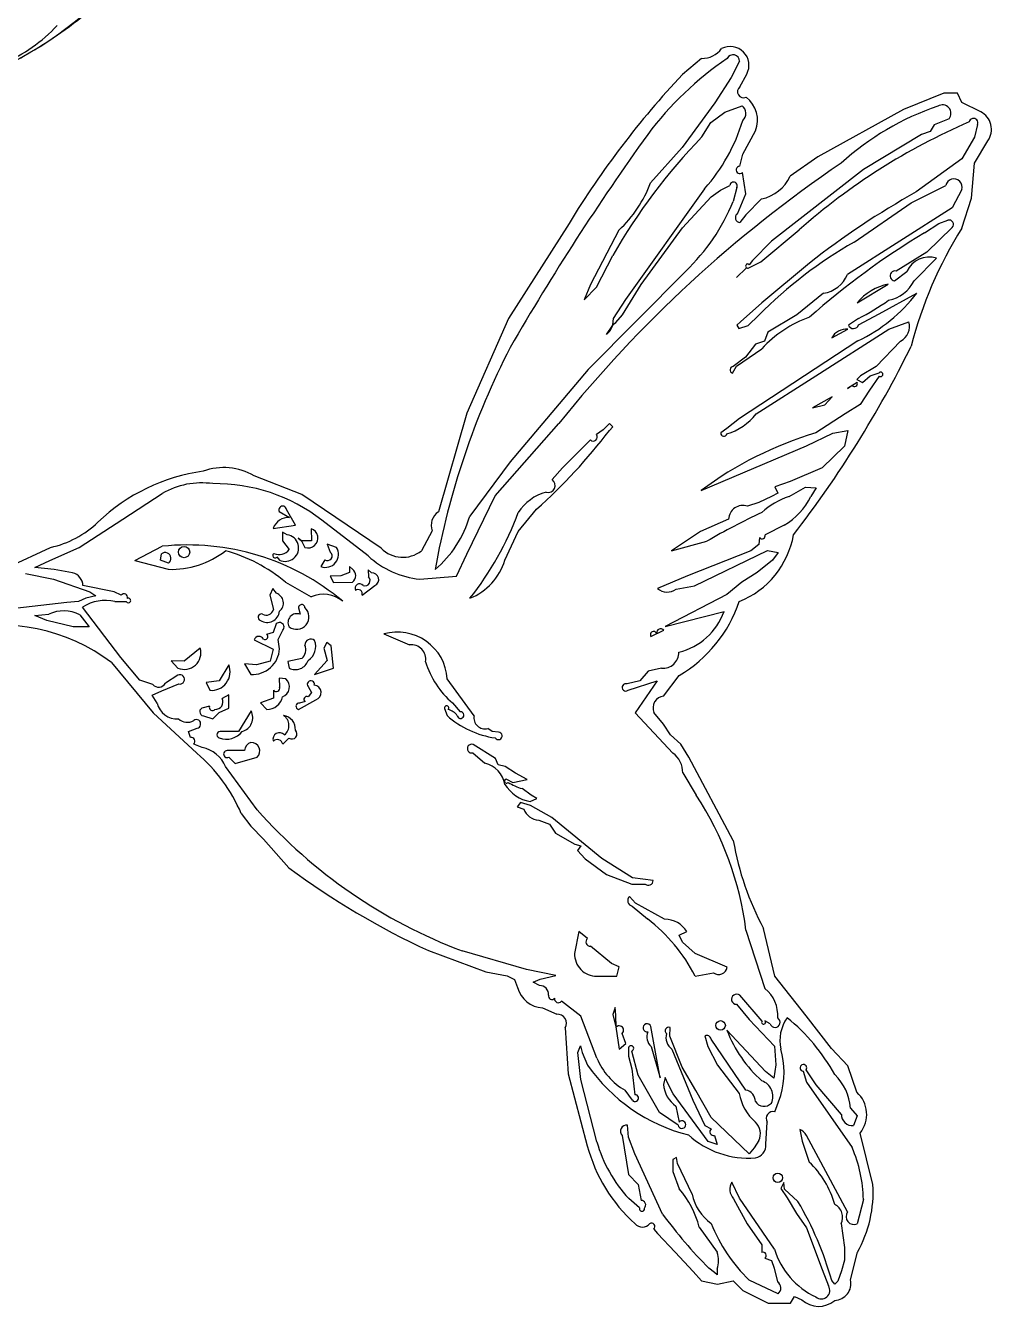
# Model space of a CAD drawing. Extents: x -1.41 to 6.2, y -5.19 to 2.16.
# Drawn here: x 3.031 to 6.201, y -4.591 to -0.39 of the extents above; entities that cross this region are included whole.
import ezdxf

# ---------------------------------------------------------------- set-up
doc = ezdxf.new("R2010")
doc.units = 0

msp = doc.modelspace()

# ---------------------------------------------------------------- linework, layer by layer
at = {"layer": 'Default', "color": 4, "linetype": 'CONTINUOUS'}
for p, q in [((5.249987, -0.497532), (5.18695, -0.550955)), ((5.37539, -0.591034), (5.398101, -0.548994)), ((6.045662, -0.612167), (5.912471, -0.664947)), ((6.090502, -0.611406), (6.045662, -0.612167)), ((6.104117, -0.642725), (6.090502, -0.611406)), ((5.912471, -0.664947), (5.631296, -0.820089)), ((6.16612, -0.672386), (6.104117, -0.642725)), ((5.384857, -0.811506), (5.427017, -0.735298)), ((6.145763, -0.841272), (6.189814, -0.76795)), ((5.375109, -0.851552), (5.384857, -0.811506)), ((5.631296, -0.820089), (5.541112, -0.884333)), ((5.395768, -0.941604), (5.383859, -0.871906)), ((6.135446, -0.955814), (6.145763, -0.841272)), ((5.367343, -1.007584), (5.395768, -0.941604)), ((5.447079, -0.958657), (5.395313, -1.010537)), ((6.104097, -1.054999), (6.135446, -0.955814)), ((4.814894, -1.038793), (4.615654, -1.351289)), ((5.395313, -1.010537), (5.375332, -1.036256)), ((4.615654, -1.351289), (4.479106, -1.661818)), ((4.479106, -1.661818), (4.3861, -1.985187)), ((3.93767, -1.92872), (3.781349, -1.866598)), ((4.198329, -2.10411), (3.93767, -1.92872)), ((4.365295, -2.046986), (4.330076, -2.112553)), ((2.976285, -2.165038), (3.112892, -2.101766)), ((3.31293, -2.478952), (3.45036, -2.643896)), ((5.125435, -2.589482), (5.176635, -2.521537)), ((3.45036, -2.643896), (3.593193, -2.777099)), ((5.124712, -2.681044), (5.093616, -2.643374)), ((5.148136, -2.716826), (5.124712, -2.681044)), ((5.181379, -2.747149), (5.148136, -2.716826)), ((5.208259, -2.789732), (5.181379, -2.747149)), ((5.354101, -3.063667), (5.208259, -2.789732)), ((3.739026, -2.974981), (3.770349, -3.015674)), ((3.770349, -3.015674), (3.811942, -3.058329)), ((3.811942, -3.058329), (3.895349, -3.152989)), ((5.490914, -3.508524), (5.453509, -3.35169)), ((4.353961, -3.424522), (4.541249, -3.494332)), ((4.541249, -3.494332), (4.611553, -3.507263)), ((4.611553, -3.507263), (4.635837, -3.51921)), ((4.635837, -3.51921), (4.646151, -3.545886)), ((5.5936, -3.638658), (5.490914, -3.508524)), ((4.727714, -3.612199), (4.774407, -3.633033)), ((5.676577, -3.744947), (5.5936, -3.638658)), ((4.802021, -3.6779), (4.812437, -3.828397)), ((5.72987, -3.802293), (5.676577, -3.744947)), ((5.759679, -3.889072), (5.72987, -3.802293)), ((4.812437, -3.828397), (4.874876, -4.064289)), ((5.812432, -4.19164), (5.770093, -4.022811)), ((5.092933, -4.338012), (5.105094, -4.352239)), ((5.105094, -4.352239), (5.163639, -4.413888)), ((5.163639, -4.413888), (5.22223, -4.477106)), ((5.739222, -4.504833), (5.761627, -4.413806)), ((5.22223, -4.477106), (5.249754, -4.507814)), ((5.249754, -4.507814), (5.30244, -4.518459)), ((5.30244, -4.518459), (5.353207, -4.507511)), ((5.353207, -4.507511), (5.385228, -4.539149)), ((5.385228, -4.539149), (5.468084, -4.580975)), ((5.541653, -4.580904), (5.555393, -4.55893)), ((5.555393, -4.55893), (5.57945, -4.56982)), ((5.468084, -4.580975), (5.541653, -4.580904))]:
    msp.add_line(p, q, dxfattribs=at)
at = {"layer": 'Default', "color": 7, "linetype": 'CONTINUOUS'}
for p, q in [((5.374934, -0.506822), (5.347286, -0.559778)), ((5.347286, -0.559778), (5.293306, -0.642916)), ((5.293306, -0.642916), (5.186591, -0.789673)), ((5.326669, -0.673945), (5.38268, -0.653063)), ((5.250706, -0.755452), (5.280686, -0.707471)), ((5.280686, -0.707471), (5.326669, -0.673945)), ((6.062131, -0.695725), (6.013762, -0.715585)), ((5.971897, -0.747218), (5.78106, -0.862169)), ((6.000042, -0.737042), (5.971897, -0.747218)), ((6.013762, -0.715585), (6.000042, -0.737042)), ((6.15618, -0.714508), (6.145764, -0.756242)), ((5.186591, -0.789673), (5.082555, -0.905555)), ((6.145764, -0.756242), (6.104274, -0.826609)), ((6.104274, -0.826609), (5.954678, -0.935827)), ((5.78106, -0.862169), (5.479319, -1.097668)), ((5.312508, -0.930248), (5.342861, -0.91476)), ((5.365251, -0.920988), (5.353316, -0.966745)), ((5.937398, -0.971378), (6.051226, -0.914746)), ((5.260073, -0.92508), (5.000397, -1.288188)), ((5.187253, -1.05395), (5.281367, -0.95164)), ((5.281367, -0.95164), (5.312508, -0.930248)), ((6.104097, -0.928157), (6.072001, -0.987685)), ((6.072001, -0.987685), (5.728691, -1.206715)), ((5.750433, -1.100149), (5.937398, -0.971378)), ((5.981794, -1.069734), (6.028422, -1.039023)), ((6.028422, -1.039023), (6.058456, -1.028436)), ((4.97872, -1.060782), (4.885475, -1.23904)), ((5.051249, -1.239742), (5.187253, -1.05395)), ((5.444335, -1.165), (5.57006, -1.060514)), ((6.073012, -1.051903), (5.989634, -1.132868)), ((5.479319, -1.097668), (5.41697, -1.161059)), ((5.989634, -1.132868), (5.888171, -1.195085)), ((4.905552, -1.247956), (4.958276, -1.143802)), ((5.403162, -1.185358), (5.444335, -1.165)), ((5.41697, -1.161059), (5.406431, -1.174331)), ((5.604026, -1.169095), (5.447831, -1.299674)), ((6.021355, -1.152751), (5.947528, -1.227264)), ((5.197988, -1.195389), (4.877894, -1.518023)), ((5.364518, -1.21634), (5.396426, -1.186173)), ((5.883467, -1.22749), (5.923574, -1.196255)), ((4.885475, -1.23904), (4.864394, -1.289118)), ((4.864394, -1.289118), (4.905552, -1.247956)), ((4.989946, -1.338555), (5.051249, -1.239742)), ((5.760349, -1.299674), (5.862685, -1.237902)), ((5.000397, -1.288188), (4.95922, -1.351317)), ((5.447831, -1.299674), (5.378035, -1.361791)), ((5.649817, -1.267722), (5.562832, -1.33835)), ((5.833164, -1.335625), (5.956863, -1.26776)), ((4.968186, -1.363909), (4.989946, -1.338555)), ((5.402685, -1.373337), (5.437923, -1.34)), ((5.562832, -1.33835), (5.467912, -1.396093)), ((5.765398, -1.371999), (5.833164, -1.335625)), ((4.937437, -1.403842), (4.958499, -1.372869)), ((4.958499, -1.372869), (4.948536, -1.391922)), ((4.95922, -1.351317), (4.957623, -1.371271)), ((4.957623, -1.371271), (4.968186, -1.363909)), ((5.378035, -1.361791), (5.365186, -1.372216)), ((5.365186, -1.372216), (5.372496, -1.383199)), ((5.372496, -1.383199), (5.402685, -1.373337)), ((5.625511, -1.538858), (5.864172, -1.386378)), ((5.677016, -1.414259), (5.730281, -1.386273)), ((5.764709, -1.351086), (5.732405, -1.372239)), ((5.864172, -1.386378), (5.93032, -1.361868)), ((4.948536, -1.391922), (4.937437, -1.403842)), ((5.763203, -1.424259), (5.374785, -1.679133)), ((5.456477, -1.425399), (5.427334, -1.43486)), ((5.467912, -1.396093), (5.456477, -1.425399)), ((5.903199, -1.425076), (5.823287, -1.508018)), ((5.365048, -1.507681), (5.447762, -1.450271)), ((5.427334, -1.43486), (5.393683, -1.477511)), ((5.351555, -1.529911), (5.365048, -1.507681)), ((5.393683, -1.477511), (5.354075, -1.508035)), ((5.823287, -1.508018), (5.771793, -1.538687)), ((4.877894, -1.518023), (4.621997, -1.820919)), ((5.428766, -1.663761), (5.625511, -1.538858)), ((5.771793, -1.538687), (5.759603, -1.550995)), ((5.759603, -1.550995), (5.778537, -1.560865)), ((5.778537, -1.560865), (5.803517, -1.538578)), ((5.832871, -1.539821), (5.801477, -1.586391)), ((5.803517, -1.538578), (5.832619, -1.528826)), ((5.76059, -1.560383), (5.729099, -1.580927)), ((5.729099, -1.580927), (5.744157, -1.569869)), ((5.801477, -1.586391), (5.770997, -1.632697)), ((5.678307, -1.607585), (5.614516, -1.643428)), ((5.614516, -1.643428), (5.654646, -1.633699)), ((5.654646, -1.633699), (5.678307, -1.607585)), ((5.770997, -1.632697), (5.72156, -1.663847)), ((5.374785, -1.679133), (5.333363, -1.711614)), ((5.72156, -1.663847), (5.625412, -1.725543)), ((4.572594, -1.932119), (4.781479, -1.695293)), ((4.926743, -1.716556), (4.905578, -1.731683)), ((4.947297, -1.695103), (4.926743, -1.716556)), ((4.958576, -1.706314), (4.947297, -1.695103)), ((4.947353, -1.71817), (4.958576, -1.706314)), ((5.333363, -1.711614), (5.313238, -1.726351)), ((5.681066, -1.726762), (5.729815, -1.718075)), ((5.729815, -1.718075), (5.71873, -1.769526)), ((4.884853, -1.749271), (4.793261, -1.840846)), ((5.594613, -1.768465), (5.681066, -1.726762)), ((5.248915, -1.914835), (5.594613, -1.768465)), ((5.71873, -1.769526), (5.646225, -1.840294)), ((4.621997, -1.820919), (4.488899, -1.998814)), ((4.793261, -1.840846), (4.759135, -1.879428)), ((5.646225, -1.840294), (5.541144, -1.885526)), ((5.541144, -1.885526), (5.4908, -1.903208)), ((3.350029, -2.008715), (3.479408, -1.924685)), ((4.479171, -2.123903), (4.572594, -1.932119)), ((5.500647, -1.923455), (5.479031, -1.935164)), ((5.4908, -1.903208), (5.500647, -1.923455)), ((5.537241, -1.934641), (5.591077, -1.903636)), ((5.591077, -1.903636), (5.625704, -1.906397)), ((5.625704, -1.906397), (5.608763, -1.934989)), ((5.437935, -1.954272), (5.400258, -1.966824)), ((5.479031, -1.935164), (5.437935, -1.954272)), ((3.206922, -2.101697), (3.350029, -2.008715)), ((3.863762, -1.98407), (3.897069, -2.003337)), ((3.916486, -2.028961), (3.887427, -1.977256)), ((4.155819, -2.129838), (4.003643, -2.012282)), ((4.647589, -2.049182), (4.708291, -1.976745)), ((5.33859, -2.008602), (5.246276, -2.049325)), ((3.843693, -2.039266), (3.916486, -2.028961)), ((3.889855, -2.06024), (3.874192, -2.051764)), ((3.874192, -2.051764), (3.874514, -2.080299)), ((3.968119, -2.040291), (3.96925, -2.079955)), ((4.604105, -2.143444), (4.647589, -2.049182)), ((5.246276, -2.049325), (5.150955, -2.112758)), ((5.520975, -2.028681), (5.458261, -2.060106)), ((3.389211, -2.144153), (3.479843, -2.09807)), ((3.874514, -2.080299), (3.896536, -2.108983)), ((3.926246, -2.071932), (3.937095, -2.080684)), ((3.937022, -2.080089), (3.926246, -2.071932)), ((3.96925, -2.079955), (3.937022, -2.080089)), ((3.937095, -2.080684), (3.947859, -2.101766)), ((4.02064, -2.0915), (4.031192, -2.117785)), ((4.051702, -2.10153), (4.02064, -2.0915)), ((5.150955, -2.112758), (5.267173, -2.081672)), ((5.437448, -2.091927), (5.411685, -2.112792)), ((5.439969, -2.069746), (5.437448, -2.091927)), ((3.111016, -2.144178), (3.206922, -2.101697)), ((3.474217, -2.143964), (3.477016, -2.123089)), ((3.855948, -2.132898), (3.864526, -2.143433)), ((4.44525, -2.196288), (4.479171, -2.123903)), ((5.411685, -2.112792), (5.203813, -2.195047)), ((5.226938, -2.227524), (5.46591, -2.111949)), ((5.46591, -2.111949), (5.501223, -2.118038)), ((5.501223, -2.118038), (5.482505, -2.143096)), ((3.061204, -2.168096), (3.111016, -2.144178)), ((3.124722, -2.174491), (3.061204, -2.168096)), ((3.185397, -2.1851), (3.124722, -2.174491)), ((3.389211, -2.144153), (3.499467, -2.173481)), ((3.499945, -2.15385), (3.474217, -2.143964)), ((4.013317, -2.142665), (3.999942, -2.164267)), ((4.094069, -2.184572), (4.065536, -2.195517)), ((4.09382, -2.164149), (4.094069, -2.184572)), ((4.103639, -2.173555), (4.09382, -2.164149)), ((4.16688, -2.185308), (4.155966, -2.174954)), ((4.155966, -2.174954), (4.156191, -2.198334)), ((5.432272, -2.184534), (5.382241, -2.216071)), ((5.482505, -2.143096), (5.432272, -2.184534)), ((3.03072, -2.187382), (3.122623, -2.205934)), ((3.122623, -2.205934), (3.241859, -2.247425)), ((3.884172, -2.215875), (3.968601, -2.263683)), ((4.065536, -2.195517), (4.030667, -2.196296)), ((4.030667, -2.196296), (4.041608, -2.216351)), ((4.041608, -2.216351), (4.104578, -2.215217)), ((4.135358, -2.258018), (4.177302, -2.226361)), ((4.325249, -2.205934), (4.44525, -2.196288)), ((5.203813, -2.195047), (5.105075, -2.236628)), ((5.382241, -2.216071), (5.333114, -2.255869)), ((3.228902, -2.268435), (3.204357, -2.279565)), ((3.321283, -2.247601), (3.219371, -2.227214)), ((3.261419, -2.260507), (3.228902, -2.268435)), ((3.241859, -2.247425), (3.261419, -2.260507)), ((3.345286, -2.258715), (3.321283, -2.247601)), ((3.842222, -2.236387), (3.833276, -2.257865)), ((3.833276, -2.257865), (3.844287, -2.305069)), ((3.854251, -2.252097), (3.842222, -2.236387)), ((5.333114, -2.255869), (5.130654, -2.361681)), ((5.166107, -2.238622), (5.226938, -2.227524)), ((3.16634, -2.282638), (2.92666, -2.310102)), ((3.204357, -2.279565), (3.16634, -2.282638)), ((3.343331, -2.463119), (3.217794, -2.297865)), ((3.324297, -2.278851), (3.36122, -2.278851)), ((3.927022, -2.299967), (3.932439, -2.321117)), ((3.061167, -2.324886), (3.10703, -2.320772)), ((3.101185, -2.341607), (3.061167, -2.324886)), ((3.187446, -2.362186), (3.101185, -2.341607)), ((3.208763, -2.322717), (3.239304, -2.362378)), ((5.130654, -2.361681), (5.323579, -2.311926)), ((3.239304, -2.362378), (3.187446, -2.362186)), ((3.844186, -2.381007), (3.822159, -2.387088)), ((3.853521, -2.352847), (3.844186, -2.381007)), ((3.860521, -2.404087), (3.874943, -2.373213)), ((4.207246, -2.385367), (4.291239, -2.421479)), ((5.083269, -2.393436), (5.125594, -2.373685)), ((3.604475, -2.43187), (3.551527, -2.475153)), ((3.781155, -2.404823), (3.843699, -2.435481)), ((3.843699, -2.435481), (3.833945, -2.47534)), ((3.864526, -2.43412), (3.860521, -2.404087)), ((4.019959, -2.413727), (4.009594, -2.431991)), ((4.009594, -2.431991), (4.021475, -2.472686)), ((4.033987, -2.424449), (4.019959, -2.413727)), ((4.041483, -2.497714), (4.033987, -2.424449)), ((3.405699, -2.537329), (3.343331, -2.463119)), ((3.509254, -2.474005), (3.531194, -2.497604)), ((3.551527, -2.475153), (3.509254, -2.474005)), ((3.833945, -2.47534), (3.789076, -2.487187)), ((3.937441, -2.466355), (3.892044, -2.476402)), ((3.892044, -2.476402), (3.895776, -2.497604)), ((4.021475, -2.472686), (3.979109, -2.518437)), ((3.530712, -2.52065), (3.489978, -2.547115)), ((3.698079, -2.487449), (3.666828, -2.539011)), ((3.789076, -2.487187), (3.74957, -2.483415)), ((3.74957, -2.483415), (3.770776, -2.518437)), ((3.979109, -2.518437), (4.041483, -2.497714)), ((5.074232, -2.507529), (5.047451, -2.539921)), ((5.118195, -2.497964), (5.074232, -2.507529)), ((3.44834, -2.550902), (3.405699, -2.537329)), ((3.478628, -2.572709), (3.534495, -2.549688)), ((3.666828, -2.539011), (3.623657, -2.54518)), ((3.623657, -2.54518), (3.635361, -2.570521)), ((3.863879, -2.530174), (3.864526, -2.559952)), ((3.8855, -2.53335), (3.863879, -2.530174)), ((3.958275, -2.55809), (3.969932, -2.577137)), ((4.503225, -2.654212), (4.415364, -2.532675)), ((5.047451, -2.539921), (5.005989, -2.549688)), ((5.008639, -2.570521), (5.104033, -2.539271)), ((5.104033, -2.539271), (5.03176, -2.644469)), ((3.44656, -2.586253), (3.478628, -2.572709)), ((3.462677, -2.612348), (3.44656, -2.586253)), ((3.698545, -2.585177), (3.67662, -2.597767)), ((3.698585, -2.629234), (3.698545, -2.585177)), ((3.844287, -2.596739), (3.801787, -2.611902)), ((3.844631, -2.569976), (3.844287, -2.596739)), ((3.927026, -2.633022), (3.98345, -2.601601)), ((3.969932, -2.577137), (3.958274, -2.591356)), ((3.634776, -2.6222), (3.614486, -2.627607)), ((3.645777, -2.664272), (3.666418, -2.643684)), ((3.666418, -2.643684), (3.698585, -2.629234)), ((3.771364, -2.63811), (3.729434, -2.705422)), ((3.801787, -2.611902), (3.82286, -2.633022)), ((3.948516, -2.60769), (3.930419, -2.612188)), ((4.405875, -2.629664), (4.414379, -2.653374)), ((4.432819, -2.612072), (4.457814, -2.640948)), ((5.03176, -2.644469), (5.155738, -2.776258)), ((3.614848, -2.654114), (3.645777, -2.664272)), ((3.566286, -2.705219), (3.594057, -2.694896)), ((3.572365, -2.724821), (3.566286, -2.705219)), ((3.729434, -2.705422), (3.673967, -2.705939)), ((3.874943, -2.747606), (3.895584, -2.727019)), ((4.562447, -2.705947), (4.548167, -2.695523)), ((4.583768, -2.707894), (4.562447, -2.705947)), ((3.610734, -2.7584), (3.582794, -2.746841)), ((3.750017, -2.768362), (3.693071, -2.76844)), ((4.573015, -2.793672), (4.500338, -2.748359)), ((3.698152, -2.789712), (3.718693, -2.810107)), ((3.718693, -2.810107), (3.79121, -2.790029)), ((4.499624, -2.775315), (4.539007, -2.80966)), ((4.582704, -2.815284), (4.573015, -2.793672)), ((3.791302, -2.962774), (3.687632, -2.820679)), ((4.604868, -2.8205), (4.582704, -2.815284)), ((4.638847, -2.842103), (4.604868, -2.8205)), ((4.677638, -2.863173), (4.638847, -2.842103)), ((5.188085, -2.841727), (5.2325, -2.914613)), ((4.609635, -2.861661), (4.630262, -2.873165)), ((4.630262, -2.873165), (4.677638, -2.863173)), ((4.691076, -2.914574), (4.660973, -2.892925)), ((4.655887, -2.93873), (4.644658, -2.953137)), ((4.687898, -2.948002), (4.655887, -2.93873)), ((4.687438, -2.935108), (4.708903, -2.925709)), ((4.708903, -2.925709), (4.691076, -2.914574)), ((4.644658, -2.953137), (4.666819, -2.960054)), ((4.7586, -2.987192), (4.687898, -2.948002)), ((4.715236, -2.996861), (4.750438, -3.009844)), ((4.750438, -3.009844), (4.770548, -3.038978)), ((4.922405, -3.121966), (4.7586, -2.987192)), ((4.770548, -3.038978), (4.833478, -3.074678)), ((4.833478, -3.074678), (4.854054, -3.080896)), ((4.854054, -3.080896), (4.842393, -3.096053)), ((4.842393, -3.096053), (4.867945, -3.122945)), ((4.867945, -3.122945), (4.937832, -3.174967)), ((5.022883, -3.185864), (4.922405, -3.121966)), ((4.937832, -3.174967), (5.02077, -3.205945)), ((5.090832, -3.194757), (5.022883, -3.185864)), ((5.02077, -3.205945), (5.064987, -3.205945)), ((5.033217, -3.268938), (5.013574, -3.246436)), ((5.128745, -3.321252), (5.033217, -3.268938)), ((5.022375, -3.278768), (5.072852, -3.320529)), ((5.395768, -3.357458), (5.457705, -3.548706)), ((4.846911, -3.361437), (4.833271, -3.433302)), ((4.875616, -3.384515), (4.846911, -3.361437)), ((5.176308, -3.373834), (5.201654, -3.361926)), ((5.187137, -3.396686), (5.176308, -3.373834)), ((5.228678, -3.434256), (5.187137, -3.396686)), ((4.674854, -3.486441), (4.46416, -3.425178)), ((4.953743, -3.466229), (4.885501, -3.409817)), ((5.334295, -3.479125), (5.228678, -3.434256)), ((4.771735, -3.50597), (4.674854, -3.486441)), ((4.979379, -3.477129), (4.953743, -3.466229)), ((4.972278, -3.508379), (4.979379, -3.477129)), ((4.697491, -3.528387), (4.719973, -3.518448)), ((4.718371, -3.538782), (4.697491, -3.528387)), ((4.719973, -3.518448), (4.771735, -3.50597)), ((4.906187, -3.508031), (4.972278, -3.508379)), ((5.229102, -3.508031), (5.288848, -3.497383)), ((5.448343, -3.655262), (5.375257, -3.571045)), ((4.854104, -3.639117), (4.789833, -3.590644)), ((4.966385, -3.611181), (4.95827, -3.634377)), ((4.968687, -3.635591), (4.966385, -3.611181)), ((5.364579, -3.60052), (5.406564, -3.650048)), ((4.906685, -3.777364), (4.854104, -3.639117)), ((4.95827, -3.634377), (4.968679, -3.674692)), ((4.969683, -3.675264), (4.968687, -3.635591)), ((5.406564, -3.650048), (5.489711, -3.737427)), ((5.475236, -3.664024), (5.458038, -3.654177)), ((4.968679, -3.674692), (4.979103, -3.747617)), ((5.000928, -3.728966), (4.98952, -3.695769)), ((5.114519, -3.841368), (5.083376, -3.672969)), ((5.145399, -3.705436), (5.146429, -3.676083)), ((5.459471, -3.821012), (5.333317, -3.685169)), ((4.843687, -3.758268), (4.852669, -3.736414)), ((4.852669, -3.736414), (4.857985, -3.75829)), ((4.979103, -3.747617), (5.000928, -3.728966)), ((5.186724, -3.806166), (5.145399, -3.705436)), ((5.260207, -3.703883), (5.270683, -3.738725)), ((5.270683, -3.738725), (5.302068, -3.799748)), ((5.395301, -3.881922), (5.281296, -3.714595)), ((5.489711, -3.737427), (5.493286, -3.799425)), ((4.854104, -3.846622), (4.843687, -3.758268)), ((4.857985, -3.75829), (4.875386, -3.799997)), ((5.009863, -3.743019), (5.010353, -3.7707)), ((5.010353, -3.7707), (5.021517, -3.81215)), ((5.041603, -3.833419), (5.02077, -3.753663)), ((5.084028, -3.739413), (5.114519, -3.841368)), ((5.152526, -3.747322), (5.22122, -3.91474)), ((5.021517, -3.81215), (5.030845, -3.897)), ((5.230909, -3.883535), (5.186724, -3.806166)), ((5.302068, -3.799748), (5.373564, -3.892961)), ((5.486606, -3.842499), (5.459471, -3.821012)), ((5.493286, -3.799425), (5.486606, -3.842499)), ((5.583267, -3.820102), (5.59441, -3.855551)), ((5.625696, -3.864504), (5.593073, -3.815626)), ((4.906097, -4.051272), (4.854104, -3.846622)), ((5.111582, -3.955546), (5.041603, -3.833419)), ((5.130504, -3.84007), (5.124936, -3.863124)), ((5.140018, -3.86231), (5.130504, -3.84007)), ((5.156566, -3.894137), (5.140018, -3.86231)), ((5.59441, -3.855551), (5.744242, -4.070633)), ((5.708802, -3.961436), (5.625696, -3.864504)), ((5.022704, -3.915024), (4.999164, -3.882631)), ((5.272081, -4.050349), (5.156566, -3.894137)), ((5.281181, -3.971597), (5.230909, -3.883535)), ((5.490283, -3.952895), (5.51035, -3.899451)), ((5.16594, -3.934745), (5.176664, -3.986718)), ((5.22122, -3.91474), (5.260842, -3.997933)), ((5.738898, -3.94069), (5.760317, -3.966338)), ((5.173423, -3.996881), (5.111582, -3.955546)), ((5.406184, -4.091371), (5.281181, -3.971597)), ((5.460956, -4.059683), (5.465603, -3.986816)), ((5.760317, -3.966338), (5.748577, -3.998274)), ((4.98952, -4.031116), (5.00989, -4.158276)), ((5.009582, -4.036648), (5.006832, -3.996876)), ((5.260842, -3.997933), (5.2816, -4.008642)), ((5.292351, -4.030934), (5.301205, -4.060662)), ((5.572084, -4.011085), (5.580165, -4.04932)), ((5.729099, -4.28173), (5.594183, -4.030689)), ((5.031267, -4.091444), (5.009582, -4.036648)), ((5.301205, -4.060662), (5.272081, -4.050349)), ((5.422259, -4.071165), (5.406184, -4.091371)), ((5.437897, -4.047257), (5.422259, -4.071165)), ((5.580165, -4.04932), (5.603458, -4.117984)), ((5.122162, -4.288862), (5.031267, -4.091444)), ((5.155946, -4.109388), (5.155601, -4.14876)), ((5.16726, -4.103156), (5.155946, -4.109388)), ((5.170424, -4.122888), (5.16726, -4.103156)), ((5.00989, -4.158276), (5.041603, -4.191172)), ((5.155601, -4.14876), (5.176837, -4.205805)), ((5.218685, -4.223207), (5.170424, -4.122888)), ((5.041603, -4.191172), (5.051293, -4.243859)), ((5.373912, -4.236752), (5.349092, -4.183821)), ((5.519964, -4.184585), (5.51035, -4.204551)), ((5.522136, -4.206446), (5.519964, -4.184585)), ((5.046204, -4.268576), (5.010867, -4.237529)), ((5.354549, -4.238189), (5.400136, -4.320706)), ((5.489525, -4.403453), (5.373912, -4.236752)), ((5.51035, -4.204551), (5.530687, -4.23525)), ((5.56641, -4.247861), (5.522136, -4.206446)), ((5.530687, -4.23525), (5.561685, -4.287238)), ((5.781182, -4.240244), (5.760877, -4.320211)), ((5.400136, -4.320706), (5.448208, -4.389796)), ((5.561685, -4.287238), (5.59445, -4.333353)), ((5.707901, -4.320036), (5.718683, -4.397688)), ((5.242383, -4.331373), (5.301385, -4.413926)), ((5.59445, -4.333353), (5.64543, -4.469886)), ((5.448208, -4.389796), (5.447861, -4.414301)), ((5.718683, -4.397688), (5.719129, -4.439407)), ((5.457521, -4.433098), (5.479606, -4.440836)), ((5.479606, -4.440836), (5.488597, -4.465938)), ((5.719129, -4.439407), (5.709028, -4.474524)), ((5.292011, -4.479708), (5.274207, -4.466049)), ((5.301289, -4.487709), (5.292011, -4.479708)), ((5.301252, -4.468759), (5.301289, -4.487709)), ((5.488597, -4.465938), (5.499698, -4.510824)), ((5.64543, -4.469886), (5.6666, -4.524085)), ((5.709028, -4.474524), (5.696874, -4.508488)), ((5.501154, -4.549767), (5.405757, -4.50527)), ((5.687289, -4.518589), (5.677127, -4.50627)), ((5.696874, -4.508488), (5.687289, -4.518589))]:
    msp.add_line(p, q, dxfattribs=at)
for centre, radius in [((3.551101, -2.117026), 0.018594), ((5.312549, -3.66963), 0.015487), ((5.500048, -4.169635), 0.015487)]:
    msp.add_circle(centre, radius, dxfattribs=at)
at = {"layer": 'Default', "color": 5, "linetype": 'CONTINUOUS'}
for centre, radius, start, end in [((2.466206, 0.521654), 1.155851, 293.400662, 320.821736), ((2.35096, 0.712711), 1.378656, 298.081813, 309.5597), ((2.750092, -0.029757), 0.526959, 293.360561, 316.855732)]:
    msp.add_arc(centre, radius, start, end, dxfattribs=at)
at = {"layer": 'Default', "color": 4, "linetype": 'CONTINUOUS'}
for centre, radius, start, end in [((5.344144, -0.519846), 0.061326, 331.621901, 477.743991), ((5.252705, -0.419795), 0.077785, 267.997664, 323.950705), ((7.342574, -2.580768), 2.960888, 136.721751, 148.615324), ((5.388254, -0.606648), 0.02023, 129.482745, 293.152177), ((5.338895, -0.700632), 0.094696, 338.526329, 412.754544), ((6.135336, -0.730738), 0.065974, 325.664139, 422.186231), ((5.375403, -0.863483), 0.011935, 91.41284, 315.109765), ((5.418907, -0.826368), 0.135255, 282.022189, 334.623741), ((5.376942, -1.020358), 0.015979, 126.924994, 264.217113), ((7.246601, -1.774199), 1.350023, 147.809792, 165.74303), ((2.653526, 0.179615), 3.662998, 322.301357, 333.728369), ((3.682274, -2.036771), 0.196913, 59.791842, 110.197985), ((3.699079, -2.468943), 0.622775, 97.82522, 133.71392), ((4.415009, -2.029321), 0.052759, 123.225005, 199.562167), ((3.043025, -1.782756), 0.326572, 282.353356, 313.71392), ((5.265358, -2.009259), 0.290989, 291.85536, 349.890033), ((4.268786, -2.0368), 0.097441, 223.691354, 308.975561), ((4.949122, -2.135184), 0.448364, 300.492657, 341.246308), ((2.948264, -2.96177), 0.605058, 52.936716, 103.937341), ((5.129449, -2.628191), 0.038917, 95.92058, 202.963572), ((3.2529, -3.180562), 0.527809, 22.923326, 49.854707), ((6.279926, -2.905296), 0.939273, 189.707077, 208.375965), ((5.447894, -1.05384), 2.610905, 233.513124, 245.229391), ((4.732719, -3.522726), 0.089613, 194.978165, 266.798108), ((4.777143, -3.66228), 0.029375, 327.877002, 455.344185), ((5.694677, -3.961408), 0.097252, 320.848262, 408.056978), ((5.383342, -3.929704), 0.525976, 194.825594, 228.046931), ((5.410819, -4.216692), 0.402394, 330.668949, 363.569418), ((5.055194, -4.298839), 0.032195, 223.175735, 318.570648), ((5.085925, -4.329236), 0.011231, 308.609925, 485.940785), ((5.684647, -4.516056), 0.055717, 272.37636, 371.620694), ((5.634264, -4.510932), 0.080451, 227.051892, 310.917321)]:
    msp.add_arc(centre, radius, start, end, dxfattribs=at)
at = {"layer": 'Default', "color": 7, "linetype": 'CONTINUOUS'}
for centre, radius, start, end in [((5.945375, -1.398631), 1.088674, 124.145243, 143.233456), ((5.353563, -0.506903), 0.021372, 0.218507, 154.272185), ((5.365532, -0.677967), 0.030237, 309.704018, 415.449512), ((6.31712, -1.5121), 0.90593, 108.771563, 132.212392), ((6.040493, -0.678018), 0.02796, 320.704831, 482.195223), ((4.817673, -0.531784), 0.591946, 318.362699, 343.366304), ((6.955709, -2.626684), 2.091151, 113.310311, 131.500385), ((6.142557, -0.709158), 0.014636, 338.55837, 528.431931), ((11.79499, -5.583861), 8.281117, 144.261749, 150.020696), ((6.664948, -2.124657), 1.968452, 135.926987, 150.113239), ((8.085097, -4.350349), 4.238303, 124.108093, 141.211807), ((4.701178, -0.762786), 0.407224, 312.964702, 339.476525), ((5.354821, -0.915123), 0.011966, 330.646815, 538.260171), ((6.077965, -0.920258), 0.0273, 343.181485, 528.352621), ((7.238383, -3.245698), 2.642613, 119.063012, 128.203942), ((4.749001, -0.723289), 0.651512, 313.562601, 338.057392), ((6.062495, -1.042178), 0.014324, 317.238326, 466.38095), ((7.29843, -3.261142), 2.556522, 120.998183, 131.508994), ((6.477784, -2.371353), 1.464582, 119.777114, 135.235338), ((5.401302, -1.178809), 0.006808, 41.125917, 285.855778), ((5.997381, -1.230506), 0.081367, 72.863619, 155.106172), ((5.636904, -1.169536), 0.099031, 277.492303, 337.949158), ((5.885549, -1.211249), 0.016375, 80.786171, 262.695589), ((5.900004, -1.41538), 0.18136, 101.874901, 140.357822), ((5.839862, -1.172991), 0.120571, 281.556348, 333.248081), ((5.533538, -0.941987), 0.534164, 295.464503, 322.419606), ((5.38742, -0.614078), 0.827966, 297.108805, 305.143252), ((5.732923, -1.710924), 0.386338, 109.473811, 137.570998), ((5.724934, -1.440778), 0.054767, 84.397588, 151.038794), ((5.748861, -1.366574), 0.017404, 198.994368, 341.837946), ((5.877699, -1.376712), 0.054674, 297.800257, 375.753857), ((6.930466, -2.634219), 2.596514, 152.763648, 169.806001), ((5.354574, -1.519176), 0.011152, 92.564225, 254.292641), ((5.837635, -1.534211), 0.00736, 229.662764, 492.964699), ((5.752083, -1.564622), 0.009505, 213.503927, 386.489656), ((5.28383, -1.554044), 0.18178, 285.626659, 322.874309), ((3.473475, -0.595313), 1.852869, 311.792469, 322.698476), ((4.894132, -1.739201), 0.013694, 227.339226, 393.297642), ((5.978271, -2.896433), 1.222904, 106.770681, 126.613424), ((5.323058, -1.727436), 0.00988, 173.693125, 350.272051), ((3.609082, -2.150055), 0.260013, 81.980687, 119.915401), ((4.746777, -1.898757), 0.022942, 252.136539, 417.407569), ((3.652757, -2.466502), 0.573966, 52.313879, 90.738818), ((4.779664, -2.071867), 0.156453, 104.784403, 147.035431), ((3.875026, -1.978691), 0.012483, 6.599594, 205.525229), ((5.385273, -2.011107), 0.04675, 71.305099, 176.928307), ((5.615092, -2.169698), 0.247614, 108.324935, 132.633622), ((5.408731, -1.835535), 0.223392, 300.16233, 333.563725), ((3.894455, -2.057067), 0.053793, 87.214818, 160.674969), ((4.140903, -1.898177), 0.362256, 310.244824, 343.870723), ((3.687294, -1.63033), 1.02506, 321.500738, 339.653662), ((6.427705, -4.083607), 2.313997, 115.065222, 120.101094), ((3.958222, -2.071105), 0.032365, 251.324397, 432.194029), ((3.563319, -2.887278), 0.793611, 50.115904, 96.037834), ((3.883242, -2.103679), 0.043939, 244.789312, 441.344248), ((5.448382, -2.063535), 0.010457, 216.435289, 379.143589), ((3.489202, -2.137932), 0.019204, 304.014453, 489.38535), ((3.510409, -1.888346), 0.285345, 267.802501, 308.237727), ((3.549197, -2.614897), 0.520986, 49.9868, 74.66062), ((3.849786, -2.128525), 0.007557, 117.609207, 324.641697), ((3.862965, -2.08237), 0.04284, 247.083442, 321.595744), ((4.015543, -2.124418), 0.042794, 248.619369, 392.332467), ((4.021915, -2.129981), 0.015323, 235.870471, 412.74065), ((4.355261, -1.912442), 0.295022, 227.46633, 264.161384), ((4.088832, -2.19473), 0.025838, 307.544461, 415.036135), ((4.418171, -2.088008), 0.194022, 291.576893, 343.398265), ((3.173598, -2.22938), 0.045824, 2.708785, 75.080167), ((4.127642, -2.23677), 0.015359, 40.638011, 205.91927), ((4.144994, -2.210917), 0.016843, 250.22851, 408.33693), ((4.16873, -2.206688), 0.021459, 293.542966, 454.945797), ((3.354416, -2.265562), 0.011412, 343.261785, 503.127599), ((3.368321, -2.275928), 0.007679, 202.373184, 472.801684), ((3.843382, -2.284457), 0.034137, 308.271155, 431.435248), ((4.008637, -2.354384), 0.099144, 50.115904, 113.816717), ((4.122708, -2.253543), 0.013418, 340.517919, 491.437191), ((5.13688, -2.198164), 0.04991, 230.412787, 305.844853), ((3.15593, -2.424577), 0.114747, 62.585551, 115.224373), ((3.293695, -2.415229), 0.139768, 77.352846, 122.891192), ((3.820896, -2.300125), 0.023908, 238.540131, 348.065287), ((3.920392, -2.329695), 0.040763, 232.851624, 408.083759), ((3.937318, -2.299526), 0.010306, 0.907936, 182.456115), ((3.805321, -2.330966), 0.010897, 73.48728, 252.399809), ((3.82392, -2.306874), 0.040842, 237.585193, 353.838135), ((3.864501, -2.362747), 0.014784, 314.93093, 497.962184), ((3.921707, -2.348436), 0.029351, 68.552389, 207.934799), ((5.126679, -2.242243), 0.208867, 283.42658, 340.511049), ((3.796977, -2.410098), 0.016679, 25.837984, 161.559904), ((3.816788, -2.394774), 0.009376, 239.214667, 415.053463), ((4.25125, -2.543868), 0.164496, 3.901696, 105.516005), ((5.092748, -2.388167), 0.010845, 24.346618, 209.067746), ((5.115471, -2.38181), 0.012981, 38.751744, 188.355299), ((3.552062, -2.447153), 0.054596, 247.5293, 376.256282), ((3.776008, -2.429977), 0.088615, 266.615528, 357.320069), ((3.912425, -2.437379), 0.03828, 310.805034, 382.848601), ((3.967578, -2.422292), 0.019877, 51.764038, 180.641476), ((3.929121, -2.426501), 0.054492, 302.558983, 381.330416), ((4.297604, -2.468076), 0.04703, 349.513399, 457.777747), ((3.91639, -2.458328), 0.044357, 242.306916, 341.464832), ((4.61596, -2.394822), 0.284144, 196.734136, 229.869175), ((5.123989, -2.447076), 0.051216, 263.504916, 361.874663), ((3.537404, -2.534543), 0.015421, 259.127441, 475.717553), ((3.641177, -2.509701), 0.061098, 264.537031, 381.358589), ((3.467962, -2.535851), 0.02473, 217.490164, 332.903487), ((3.853806, -2.563432), 0.01127, 215.496657, 377.983722), ((3.862141, -2.559352), 0.034954, 290.681705, 408.064832), ((3.967397, -2.550823), 0.011663, 345.758554, 578.54356), ((3.976961, -2.578054), 0.024424, 285.40827, 445.912538), ((5.001506, -2.560843), 0.012023, 68.106581, 306.39496), ((3.654338, -2.608392), 0.024685, 266.168932, 385.493054), ((3.823461, -2.580767), 0.052259, 269.340953, 347.526744), ((3.954301, -2.600064), 0.009572, 65.474622, 232.817512), ((3.528673, -2.596386), 0.067898, 193.597188, 273.855407), ((3.615992, -2.640842), 0.013321, 96.492734, 265.071559), ((3.644531, -2.626288), 0.010578, 157.260161, 320.463828), ((3.730262, -2.660132), 0.04663, 285.022979, 388.181449), ((3.929088, -2.622665), 0.010561, 82.758708, 258.740036), ((4.412896, -2.628553), 0.007108, 314.163804, 548.9992), ((4.40818, -2.680541), 0.047876, 33.650255, 78.350302), ((4.458849, -2.651916), 0.011016, 190.971518, 455.390059), ((3.561212, -2.635701), 0.039885, 225.462294, 303.42022), ((3.591398, -2.680776), 0.014368, 280.664972, 484.888317), ((3.856444, -2.686013), 0.039231, 307.883523, 417.072477), ((3.871146, -2.698179), 0.045578, 355.914293, 441.64494), ((4.616574, -2.424594), 0.305325, 228.52987, 261.767668), ((4.538418, -2.661027), 0.035847, 169.040615, 285.780489), ((3.573751, -2.737644), 0.012898, 314.514261, 456.17135), ((3.670293, -2.716358), 0.011047, 70.573872, 250.147152), ((3.689453, -2.663293), 0.067465, 250.147152, 321.632814), ((3.864167, -2.730357), 0.021141, 39.26636, 200.066493), ((3.905329, -2.713592), 0.01659, 234.026589, 407.16326), ((4.583088, -2.720094), 0.012219, 213.130438, 446.810173), ((3.590782, -2.861649), 0.10516, 22.929458, 79.062498), ((3.692388, -2.779846), 0.011427, 86.571251, 300.296455), ((3.777377, -2.768271), 0.02736, 103.655342, 180.188676), ((3.771347, -2.769936), 0.028254, 314.668544, 450.871533), ((3.857166, -2.750149), 0.017958, 8.13847, 135.716201), ((4.49543, -2.761717), 0.014231, 69.826234, 287.139054), ((4.517414, -2.895678), 0.088687, 10.848073, 75.908693), ((5.108872, -2.840139), 0.079229, 358.851619, 413.734484), ((4.609598, -2.8684), 0.006739, 89.683474, 319.073857), ((4.706756, -2.817245), 0.119436, 211.127529, 260.691774), ((4.7283, -2.674656), 0.228417, 240.17321, 252.857236), ((4.353179, -3.490319), 1.05102, 7.262314, 33.213427), ((5.061078, -1.835834), 1.697741, 221.589386, 249.415069), ((4.719862, -2.940528), 0.056522, 200.209434, 265.305632), ((5.075579, -3.194966), 0.015255, 226.028235, 360.784065), ((5.026818, -3.260195), 0.019097, 133.906498, 256.545672), ((4.720431, -3.773066), 0.573576, 27.520991, 52.089687), ((5.128442, -3.407479), 0.086227, 31.890181, 89.798498), ((4.884774, -3.395519), 0.014316, 129.768719, 272.910167), ((4.9049, -3.436348), 0.071694, 177.564761, 271.028216), ((5.305579, -3.473336), 0.029294, 235.171255, 348.60311), ((4.718366, -3.568154), 0.029372, 356.293099, 449.991874), ((4.758655, -3.573226), 0.011427, 163.878455, 322.503078), ((5.364676, -3.583883), 0.016637, 50.503649, 269.666725), ((5.387281, -3.637021), 0.112955, 355.802284, 411.430715), ((4.780069, -3.582683), 0.012598, 168.549478, 320.80885), ((5.45368, -3.659091), 0.006569, 144.335294, 408.438184), ((5.491313, -3.659571), 0.016683, 195.478631, 418.885601), ((5.633054, -3.718673), 0.125994, 143.952861, 193.132487), ((5.117468, -4.149919), 0.653129, 29.238428, 50.695913), ((4.979687, -3.685434), 0.014266, 313.574905, 494.526434), ((5.070905, -3.677697), 0.013338, 20.763817, 280.611609), ((5.117595, -3.706573), 0.04696, 160.382905, 224.373641), ((5.142337, -3.687144), 0.011794, 69.695561, 233.686746), ((5.177411, -3.710641), 0.044325, 161.596114, 235.846367), ((5.730298, -3.534958), 0.424449, 200.725863, 228.29969), ((5.018389, -3.745192), 0.008799, 285.694108, 525.704601), ((5.266499, -3.717611), 0.015101, 11.517387, 114.623353), ((5.105301, -3.696132), 0.214585, 202.244122, 240.355766), ((5.239547, -3.823367), 0.281289, 344.306939, 375.689619), ((5.347383, -3.47071), 0.57551, 214.901474, 255.864256), ((5.584153, -3.809063), 0.011074, 323.656325, 625.409831), ((5.220824, -3.855775), 0.09617, 184.382956, 235.201045), ((5.430841, -3.902239), 0.053197, 335.119499, 431.251245), ((5.566255, -3.954716), 0.173212, 4.644461, 45.627754), ((5.031661, -3.90822), 0.011249, 217.220804, 454.164033), ((5.530264, -3.866408), 0.158934, 189.617399, 229.340855), ((5.388764, -3.919064), 0.037712, 359.706421, 440.018595), ((5.454831, -3.901897), 0.033247, 211.477574, 316.883585), ((5.185719, -3.995204), 0.01241, 187.765432, 496.858301), ((5.392183, -4.024562), 0.051038, 333.597249, 407.429255), ((5.485125, -3.975081), 0.022778, 76.912266, 211.011832), ((5.745483, -3.961723), 0.036682, 179.551546, 274.839543), ((5.00406, -4.016971), 0.020285, 82.143985, 224.211357), ((5.402859, -3.814336), 0.290549, 227.570748, 274.673149), ((5.290236, -4.018216), 0.012893, 132.052626, 279.440592), ((5.551661, -4.056367), 0.049674, 31.125737, 65.723081), ((5.350049, -3.924142), 0.461796, 195.979502, 222.736267), ((5.419431, -4.06288), 0.041648, 279.814838, 364.402889), ((5.33179, -4.24929), 0.449483, 1.153289, 23.420292), ((5.391699, -4.339546), 0.306482, 15.630232, 46.295979), ((5.38881, -4.207292), 0.046135, 149.418818, 222.044414), ((4.943479, -4.407507), 0.308447, 14.290027, 40.838357), ((5.377766, -4.188117), 0.162904, 192.439125, 233.639268), ((5.054271, -4.271088), 0.008449, 162.70404, 374.591701), ((5.051811, -4.258657), 0.014807, 315.911977, 452.007206), ((4.644853, -4.795633), 1.072064, 15.659051, 30.72717), ((5.665978, -4.298985), 0.046911, 333.336591, 423.585162), ((5.749801, -4.296996), 0.025722, 143.593337, 295.506193), ((6.342113, -3.39584), 1.511876, 216.204692, 225.061724), ((5.797378, -4.108232), 0.55768, 202.239704, 225.393536), ((5.731536, -4.33114), 0.252584, 196.63615, 245.035886), ((5.221915, -4.44115), 0.084003, 340.812104, 378.909822), ((5.451805, -4.424155), 0.010614, 302.584847, 471.813226), ((5.486282, -4.530824), 0.024083, 308.136958, 416.144508), ((5.6431, -4.539022), 0.027845, 229.2768, 392.440866)]:
    msp.add_arc(centre, radius, start, end, dxfattribs=at)

doc.saveas('drawing.dxf')
